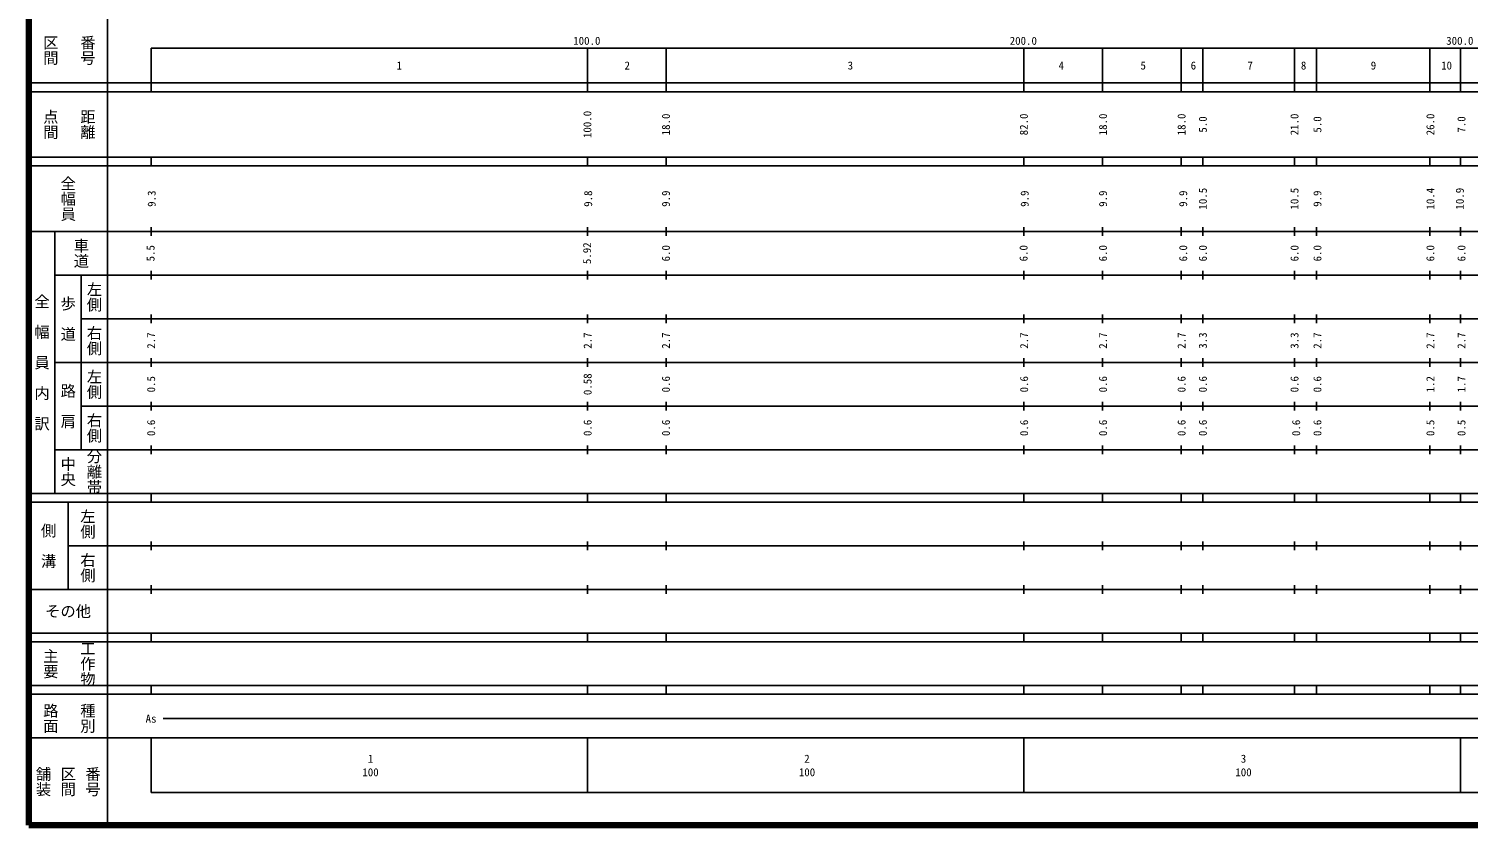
# Model space of a CAD drawing. Units: millimetres, scale not verified. Extents: x 40000 to 680000, y 20000 to 425496.
# Drawn here: x 40000 to 369768, y 20000 to 202409 of the extents above; entities that cross this region are included whole.
import ezdxf
from ezdxf.enums import TextEntityAlignment as Align

# ---------------------------------------------------------------- set-up
doc = ezdxf.new("R2010")
doc.units = ezdxf.units.MM
doc.header["$LTSCALE"] = 1000
doc.layers.add('M-TTL', color=2, linetype='Continuous', lineweight=140)
doc.layers.add('M-TTL-BAND', color=7, linetype='Continuous', lineweight=25)
doc.styles.add('@ＭＳ ゴシック', font='')
doc.styles.add('ＭＳ ゴシック', font='')
doc.styles.get('@ＭＳ ゴシック').set_extended_font_data('@MS Gothic')
doc.styles.get('ＭＳ ゴシック').set_extended_font_data('MS Gothic')

msp = doc.modelspace()

# ---------------------------------------------------------------- linework, layer by layer
at = {"layer": 'M-TTL'}
for p, q in [((40000, 380000), (40000, 20000)), ((40000, 20000), (680000, 20000))]:
    msp.add_line(p, q, dxfattribs=at)
at = {"layer": 'M-TTL-BAND'}
for p, q in [((58000, 370000), (58000, 20000)), ((68000, 198000), (579000, 198000)), ((68000, 198000), (68000, 188000)), ((168000, 198000), (168000, 188000)), ((186000, 198000), (186000, 188000)), ((268000, 198000), (268000, 188000)), ((286000, 198000), (286000, 188000)), ((304000, 198000), (304000, 188000)), ((309000, 198000), (309000, 188000)), ((330000, 198000), (330000, 188000)), ((335000, 198000), (335000, 188000)), ((361000, 198000), (361000, 188000)), ((368000, 198000), (368000, 188000)), ((40000, 190000), (579000, 190000)), ((40000, 188000), (579000, 188000)), ((40000, 173000), (579000, 173000)), ((68000, 171000), (68000, 173000)), ((168000, 171000), (168000, 173000)), ((186000, 173000), (186000, 171000)), ((268000, 171000), (268000, 173000)), ((286000, 173000), (286000, 171000)), ((304000, 173000), (304000, 171000)), ((309000, 173000), (309000, 171000)), ((330000, 173000), (330000, 171000)), ((335000, 173000), (335000, 171000)), ((361000, 173000), (361000, 171000)), ((368000, 173000), (368000, 171000)), ((40000, 171000), (579000, 171000)), ((40000, 156000), (579000, 156000)), ((46000, 96000), (46000, 156000)), ((68000, 155000), (68000, 157000)), ((168000, 155000), (168000, 157000)), ((186000, 157000), (186000, 155000)), ((268000, 155000), (268000, 157000)), ((286000, 157000), (286000, 155000)), ((304000, 157000), (304000, 155000)), ((309000, 157000), (309000, 155000)), ((330000, 157000), (330000, 155000)), ((335000, 157000), (335000, 155000)), ((361000, 157000), (361000, 155000)), ((368000, 157000), (368000, 155000)), ((46000, 146000), (579000, 146000)), ((52000, 146000), (52000, 106000)), ((68000, 145000), (68000, 147000)), ((168000, 145000), (168000, 147000)), ((186000, 147000), (186000, 145000)), ((268000, 145000), (268000, 147000)), ((286000, 147000), (286000, 145000)), ((304000, 147000), (304000, 145000)), ((309000, 147000), (309000, 145000)), ((330000, 147000), (330000, 145000)), ((335000, 147000), (335000, 145000)), ((361000, 147000), (361000, 145000)), ((368000, 147000), (368000, 145000)), ((52000, 136000), (579000, 136000)), ((68000, 135000), (68000, 137000)), ((168000, 135000), (168000, 137000)), ((186000, 137000), (186000, 135000)), ((268000, 135000), (268000, 137000)), ((286000, 137000), (286000, 135000)), ((304000, 137000), (304000, 135000)), ((309000, 137000), (309000, 135000)), ((330000, 137000), (330000, 135000)), ((335000, 137000), (335000, 135000)), ((361000, 137000), (361000, 135000)), ((368000, 137000), (368000, 135000)), ((46000, 126000), (579000, 126000)), ((68000, 125000), (68000, 127000)), ((168000, 125000), (168000, 127000)), ((186000, 127000), (186000, 125000)), ((268000, 125000), (268000, 127000)), ((286000, 127000), (286000, 125000)), ((304000, 127000), (304000, 125000)), ((309000, 127000), (309000, 125000)), ((330000, 127000), (330000, 125000)), ((335000, 127000), (335000, 125000)), ((361000, 127000), (361000, 125000)), ((368000, 127000), (368000, 125000)), ((52000, 116000), (579000, 116000)), ((68000, 115000), (68000, 117000)), ((168000, 115000), (168000, 117000)), ((186000, 117000), (186000, 115000)), ((268000, 115000), (268000, 117000)), ((286000, 117000), (286000, 115000)), ((304000, 117000), (304000, 115000)), ((309000, 117000), (309000, 115000)), ((330000, 117000), (330000, 115000)), ((335000, 117000), (335000, 115000)), ((361000, 117000), (361000, 115000)), ((368000, 117000), (368000, 115000)), ((46000, 106000), (579000, 106000)), ((68000, 105000), (68000, 107000)), ((168000, 105000), (168000, 107000)), ((186000, 107000), (186000, 105000)), ((268000, 105000), (268000, 107000)), ((286000, 107000), (286000, 105000)), ((304000, 107000), (304000, 105000)), ((309000, 107000), (309000, 105000)), ((330000, 107000), (330000, 105000)), ((335000, 107000), (335000, 105000)), ((361000, 107000), (361000, 105000)), ((368000, 107000), (368000, 105000)), ((40000, 96000), (579000, 96000)), ((68000, 94000), (68000, 96000)), ((168000, 94000), (168000, 96000)), ((186000, 96000), (186000, 94000)), ((268000, 94000), (268000, 96000)), ((286000, 96000), (286000, 94000)), ((304000, 96000), (304000, 94000)), ((309000, 96000), (309000, 94000)), ((330000, 96000), (330000, 94000)), ((335000, 96000), (335000, 94000)), ((361000, 96000), (361000, 94000)), ((368000, 96000), (368000, 94000)), ((40000, 94000), (579000, 94000)), ((49000, 94000), (49000, 74000)), ((49000, 84000), (579000, 84000)), ((68000, 83000), (68000, 85000)), ((168000, 83000), (168000, 85000)), ((186000, 85000), (186000, 83000)), ((268000, 83000), (268000, 85000)), ((286000, 85000), (286000, 83000)), ((304000, 85000), (304000, 83000)), ((309000, 85000), (309000, 83000)), ((330000, 85000), (330000, 83000)), ((335000, 85000), (335000, 83000)), ((361000, 85000), (361000, 83000)), ((368000, 85000), (368000, 83000)), ((40000, 74000), (579000, 74000)), ((68000, 73000), (68000, 75000)), ((168000, 73000), (168000, 75000)), ((186000, 75000), (186000, 73000)), ((268000, 73000), (268000, 75000)), ((286000, 75000), (286000, 73000)), ((304000, 75000), (304000, 73000)), ((309000, 75000), (309000, 73000)), ((330000, 75000), (330000, 73000)), ((335000, 75000), (335000, 73000)), ((361000, 75000), (361000, 73000)), ((368000, 75000), (368000, 73000)), ((40000, 64000), (579000, 64000)), ((68000, 62000), (68000, 64000)), ((168000, 62000), (168000, 64000)), ((186000, 64000), (186000, 62000)), ((268000, 62000), (268000, 64000)), ((286000, 64000), (286000, 62000)), ((304000, 64000), (304000, 62000)), ((309000, 64000), (309000, 62000)), ((330000, 64000), (330000, 62000)), ((335000, 64000), (335000, 62000)), ((361000, 64000), (361000, 62000)), ((368000, 64000), (368000, 62000)), ((40000, 62000), (579000, 62000)), ((40000, 52000), (579000, 52000)), ((40000, 50000), (579000, 50000)), ((68000, 50000), (68000, 52000)), ((168000, 50000), (168000, 52000)), ((186000, 52000), (186000, 50000)), ((268000, 50000), (268000, 52000)), ((286000, 52000), (286000, 50000)), ((304000, 52000), (304000, 50000)), ((309000, 52000), (309000, 50000)), ((330000, 52000), (330000, 50000)), ((335000, 52000), (335000, 50000)), ((361000, 52000), (361000, 50000)), ((368000, 52000), (368000, 50000)), ((70805, 44406), (565903, 44406)), ((40000, 40000), (579000, 40000)), ((68000, 40000), (68000, 27500)), ((168000, 40000), (168000, 27500)), ((268000, 40000), (268000, 27500)), ((368000, 40000), (368000, 27500)), ((68000, 27500), (579000, 27500))]:
    msp.add_line(p, q, dxfattribs=at)

# ---------------------------------------------------------------- texts
for s, height, rotation, style, p in [('区間', 2566, 270, '@ＭＳ ゴシック', (45000, 197500)), ('番号', 2566, 270, '@ＭＳ ゴシック', (53500, 197500)), ('点間', 2566, 270, '@ＭＳ ゴシック', (45000, 180500)), ('距離', 2566, 270, '@ＭＳ ゴシック', (53500, 180500)), ('100.0', 1833, 90, 'ＭＳ ゴシック', (167961, 180500)), ('18.0', 1833, 90, 'ＭＳ ゴシック', (185961, 180500)), ('82.0', 1833, 90, 'ＭＳ ゴシック', (267961, 180500)), ('18.0', 1833, 90, 'ＭＳ ゴシック', (286090, 180500)), ('18.0', 1833, 90, 'ＭＳ ゴシック', (304090, 180500)), ('5.0', 1833, 90, 'ＭＳ ゴシック', (308966, 180500)), ('21.0', 1833, 90, 'ＭＳ ゴシック', (329966, 180500)), ('5.0', 1833, 90, 'ＭＳ ゴシック', (335216, 180500)), ('26.0', 1833, 90, 'ＭＳ ゴシック', (361092, 180500)), ('7.0', 1833, 90, 'ＭＳ ゴシック', (368218, 180500)), ('全幅員', 2566, 270, '@ＭＳ ゴシック', (49000, 163500)), ('9.3', 1833, 90, 'ＭＳ ゴシック', (68144, 163500)), ('9.8', 1833, 90, 'ＭＳ ゴシック', (168144, 163500)), ('9.9', 1833, 90, 'ＭＳ ゴシック', (185961, 163500)), ('9.9', 1833, 90, 'ＭＳ ゴシック', (268144, 163500)), ('9.9', 1833, 90, 'ＭＳ ゴシック', (286090, 163500)), ('9.9', 1833, 90, 'ＭＳ ゴシック', (304465, 163500)), ('10.5', 1833, 90, 'ＭＳ ゴシック', (308966, 163500)), ('10.5', 1833, 90, 'ＭＳ ゴシック', (329966, 163500)), ('9.9', 1833, 90, 'ＭＳ ゴシック', (335216, 163500)), ('10.4', 1833, 90, 'ＭＳ ゴシック', (361092, 163500)), ('10.9', 1833, 90, 'ＭＳ ゴシック', (367843, 163500)), ('車道', 2566, 270, '@ＭＳ ゴシック', (52000, 151000)), ('5.5', 1833, 90, 'ＭＳ ゴシック', (67894, 151000)), ('5.92', 1833, 90, 'ＭＳ ゴシック', (167894, 151000)), ('6.0', 1833, 90, 'ＭＳ ゴシック', (185961, 151000)), ('6.0', 1833, 90, 'ＭＳ ゴシック', (267894, 151000)), ('6.0', 1833, 90, 'ＭＳ ゴシック', (286090, 151000)), ('6.0', 1833, 90, 'ＭＳ ゴシック', (304465, 151000)), ('6.0', 1833, 90, 'ＭＳ ゴシック', (308966, 151000)), ('6.0', 1833, 90, 'ＭＳ ゴシック', (329966, 151000)), ('6.0', 1833, 90, 'ＭＳ ゴシック', (335216, 151000)), ('6.0', 1833, 90, 'ＭＳ ゴシック', (361092, 151000)), ('6.0', 1833, 90, 'ＭＳ ゴシック', (368218, 151000)), ('左側', 2566, 270, '@ＭＳ ゴシック', (55000, 141000)), ('全\u3000幅\u3000員\u3000内\u3000訳', 2566, 270, '@ＭＳ ゴシック', (43000, 126000)), ('歩\u3000道', 2566, 270, '@ＭＳ ゴシック', (49000, 136000)), ('右側', 2566, 270, '@ＭＳ ゴシック', (55000, 131000)), ('2.7', 1833, 90, 'ＭＳ ゴシック', (68019, 131000)), ('2.7', 1833, 90, 'ＭＳ ゴシック', (168019, 131000)), ('2.7', 1833, 90, 'ＭＳ ゴシック', (185961, 131000)), ('2.7', 1833, 90, 'ＭＳ ゴシック', (268019, 131000)), ('2.7', 1833, 90, 'ＭＳ ゴシック', (286090, 131000)), ('2.7', 1833, 90, 'ＭＳ ゴシック', (304090, 131000)), ('3.3', 1833, 90, 'ＭＳ ゴシック', (308966, 131000)), ('3.3', 1833, 90, 'ＭＳ ゴシック', (329966, 131000)), ('2.7', 1833, 90, 'ＭＳ ゴシック', (335216, 131000)), ('2.7', 1833, 90, 'ＭＳ ゴシック', (361092, 131000)), ('2.7', 1833, 90, 'ＭＳ ゴシック', (368218, 131000)), ('左側', 2566, 270, '@ＭＳ ゴシック', (55000, 121000)), ('0.5', 1833, 90, 'ＭＳ ゴシック', (68019, 121000)), ('0.58', 1833, 90, 'ＭＳ ゴシック', (168019, 121000)), ('0.6', 1833, 90, 'ＭＳ ゴシック', (185961, 121000)), ('0.6', 1833, 90, 'ＭＳ ゴシック', (268019, 121000)), ('0.6', 1833, 90, 'ＭＳ ゴシック', (286090, 121000)), ('0.6', 1833, 90, 'ＭＳ ゴシック', (304090, 121000)), ('0.6', 1833, 90, 'ＭＳ ゴシック', (308966, 121000)), ('0.6', 1833, 90, 'ＭＳ ゴシック', (329966, 121000)), ('0.6', 1833, 90, 'ＭＳ ゴシック', (335216, 121000)), ('1.2', 1833, 90, 'ＭＳ ゴシック', (361092, 121000)), ('1.7', 1833, 90, 'ＭＳ ゴシック', (368218, 121000)), ('路\u3000肩', 2566, 270, '@ＭＳ ゴシック', (49000, 116000)), ('右側', 2566, 270, '@ＭＳ ゴシック', (55000, 111000)), ('0.6', 1833, 90, 'ＭＳ ゴシック', (68019, 111000)), ('0.6', 1833, 90, 'ＭＳ ゴシック', (168019, 111000)), ('0.6', 1833, 90, 'ＭＳ ゴシック', (185961, 111000)), ('0.6', 1833, 90, 'ＭＳ ゴシック', (268019, 111000)), ('0.6', 1833, 90, 'ＭＳ ゴシック', (286090, 111000)), ('0.6', 1833, 90, 'ＭＳ ゴシック', (304090, 111000)), ('0.6', 1833, 90, 'ＭＳ ゴシック', (308966, 111000)), ('0.6', 1833, 90, 'ＭＳ ゴシック', (330341, 111000)), ('0.6', 1833, 90, 'ＭＳ ゴシック', (335216, 111000)), ('0.5', 1833, 90, 'ＭＳ ゴシック', (361092, 111000)), ('0.5', 1833, 90, 'ＭＳ ゴシック', (368218, 111000)), ('分離帯', 2566, 270, '@ＭＳ ゴシック', (55000, 101000)), ('中央', 2566, 270, '@ＭＳ ゴシック', (49000, 101000)), ('左側', 2566, 270, '@ＭＳ ゴシック', (53500, 89000)), ('側\u3000溝', 2566, 270, '@ＭＳ ゴシック', (44500, 84000)), ('右側', 2566, 270, '@ＭＳ ゴシック', (53500, 79000)), ('主要', 2566, 270, '@ＭＳ ゴシック', (45000, 57000)), ('工作物', 2566, 270, '@ＭＳ ゴシック', (53500, 57000)), ('路面', 2566, 270, '@ＭＳ ゴシック', (45000, 44500)), ('種別', 2566, 270, '@ＭＳ ゴシック', (53500, 44500)), ('舗装', 2566, 270, '@ＭＳ ゴシック', (43333, 30000)), ('区間', 2566, 270, '@ＭＳ ゴシック', (49000, 30000)), ('番号', 2566, 270, '@ＭＳ ゴシック', (54667, 30000))]:
    msp.add_text(s, height=height, rotation=rotation, dxfattribs=dict(at, style=style)).set_placement(p, align=Align.MIDDLE_CENTER)
at = {"layer": 'M-TTL-BAND', "style": 'ＭＳ ゴシック'}
for s, p in [('100.0', (167844, 198195)), ('200.0', (267844, 198195)), ('300.0', (367844, 198195))]:
    msp.add_text(s, height=1833, dxfattribs=at).set_placement(p, align=Align.BOTTOM_CENTER)
for s, height, p in [('1', 1833, (124864, 194000)), ('2', 1833, (177112, 194000)), ('3', 1833, (228226, 194000)), ('4', 1833, (276545, 194000)), ('5', 1833, (295308, 194000)), ('6', 1833, (306808, 194000)), ('7', 1833, (319809, 194000)), ('8', 1833, (332059, 194000)), ('9', 1833, (348060, 194000)), ('10', 1833, (364810, 194000)), ('その他', 2566, (49000, 69000)), ('As', 1833, (68006, 44406)), ('100', 1833, (118288, 32131)), ('1', 1833, (118288, 35238)), ('100', 1833, (218288, 32131)), ('2', 1833, (218288, 35238)), ('100', 1833, (318288, 32131)), ('3', 1833, (318288, 35238))]:
    msp.add_text(s, height=height, dxfattribs=at).set_placement(p, align=Align.MIDDLE_CENTER)

doc.saveas('drawing.dxf')
